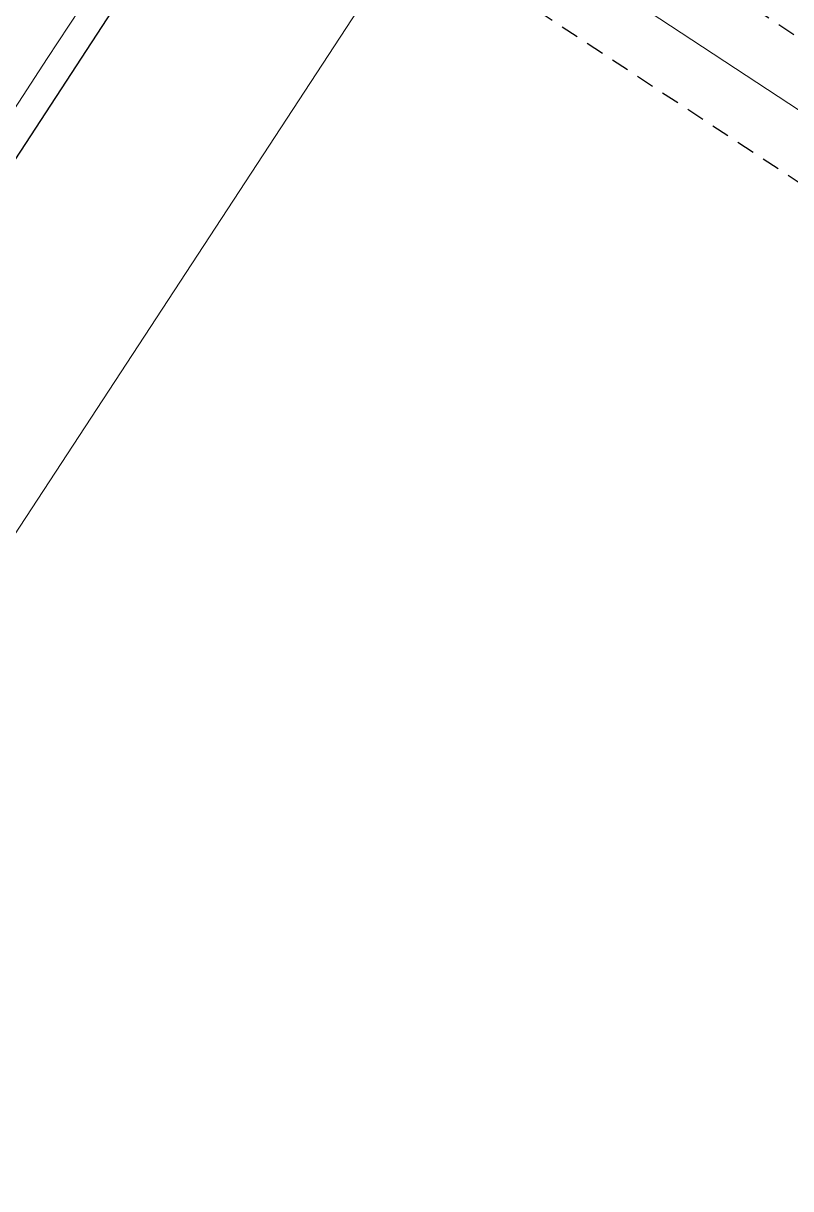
# Model space of a CAD drawing. Header units: metres. Extents: x 286486 to 288014, y 6149260 to 6150844.
# Drawn here: x 287504.2 to 287631.9, y 6149260 to 6149453.8 of the extents above; entities that cross this region are included whole.
import ezdxf

# ---------------------------------------------------------------- set-up
doc = ezdxf.new("R2010")
doc.units = ezdxf.units.M
doc.linetypes.add('Dash', pattern=[5, 3, -2])
for name, color, linetype, lineweight in [('_User Kerbs', 2, 'Continuous', 5), ('Cadastre Developer_SP_NEW', 2, 'Continuous', 5), ('Cadastre Roads_SP_NEW', 251, 'Continuous', 5)]:
    doc.layers.add(name, color=color, linetype=linetype, lineweight=lineweight)
doc.layers.add('_User Miscellaneous12', color=7, linetype='Continuous')

msp = doc.modelspace()

# ---------------------------------------------------------------- linework, layer by layer
at = {"layer": '_User Kerbs', "color": 251, "linetype": 'Continuous', "elevation": 32.3719}
msp.add_lwpolyline([(287534.40724, 6149488.00159), (287530.09164, 6149481.4111), (287519.13521, 6149464.67919), (287508.17878, 6149447.94728), (287497.22236, 6149431.21537), (287486.26593, 6149414.48346), (287475.30951, 6149397.75156), (287464.35308, 6149381.01965), (287453.39666, 6149364.28774), (287442.44023, 6149347.55583), (287436.36792, 6149338.98344, -0.173888165), (287424.63486, 6149333.36263, -0.196990352), (287410.61418, 6149337.49441), (287404.11432, 6149342.70557), (287400.68141, 6149345.45786), (287388.57611, 6149355.55994, -0.002054699), (287386.09495, 6149357.73255)], format="xyb", dxfattribs=at)
at = {"layer": '_User Miscellaneous12', "linetype": 'Dash'}
msp.add_lwpolyline([(287761.32151, 6149367.38908), (287730.92272, 6149388.77967), (287726.84261, 6149390.26106), (287722.22086, 6149392.97817), (287710.02198, 6149400.98151), (287645.00371, 6149443.69461), (287584.79367, 6149483.20222), (287579.7753, 6149486.4891), (287550.39765, 6149505.72494), (287548.72535, 6149506.82303), (287543.79874, 6149508.6596), (287538.42815, 6149510.83358), (287533.8656, 6149512.82406), (287529.42292, 6149514.89593), (287524.34091, 6149517.42953), (287502.39832, 6149529.19776), (287488.02842, 6149514.27585), (287519.93819, 6149497.26579), (287543.71735, 6149486.1872), (287568.8151, 6149469.71878), (287750.29915, 6149350.59657), (287761.32151, 6149367.38908)], close=True, dxfattribs=at)
at = {"layer": '_User Miscellaneous12', "flags": 128}
msp.add_lwpolyline([(287396.34618, 6149366.17491), (287381.49243, 6149379.21345), (287368.87106, 6149366.36261), (287382.8832, 6149354.02428), (287397.22957, 6149342.08269), (287412.10819, 6149330.8112), (287427.43938, 6149320.26522), (287434.64877, 6149327.00806), (287439.57906, 6149334.53753), (287450.53519, 6149351.26963), (287461.49128, 6149368.00176), (287472.44741, 6149384.73386), (287483.40354, 6149401.46596), (287494.35967, 6149418.19806), (287519.01097, 6149455.84529)], dxfattribs=at)
at = {"layer": 'Cadastre Developer_SP_NEW', "color": 2, "lineweight": 0}
msp.add_lwpolyline([(286969.61858, 6149458.1295), (287114.54185, 6149447.40141), (287115.79732, 6149464.35801), (287235.70726, 6149469.46257), (287251.9708, 6149437.59199), (287272.11593, 6149404.95158), (287310.61314, 6149355.83052), (287350.40637, 6149316.55855), (287381.80358, 6149292.07257), (287431.43476, 6149259.98495), (287568.81584, 6149469.71812), (287567.72387, 6149470.43397), (287560.40374, 6149475.23803), (287565.91517, 6149483.65453), (287574.32726, 6149478.1326), (287776.74579, 6149345.26426)], dxfattribs=at)
at = {"layer": 'Cadastre Roads_SP_NEW', "color": 2, "lineweight": 0}
msp.add_lwpolyline([(287316.86538, 6149462.12891, 0.000009451), (287334.80954, 6149435.97534), (287337.39278, 6149432.21027, 0.037849332), (287369.34719, 6149392.78464), (287379.22256, 6149381.63107), (287381.58147, 6149379.06744), (287396.34618, 6149366.17491)], format="xyb", dxfattribs=at)

doc.saveas('drawing.dxf')
